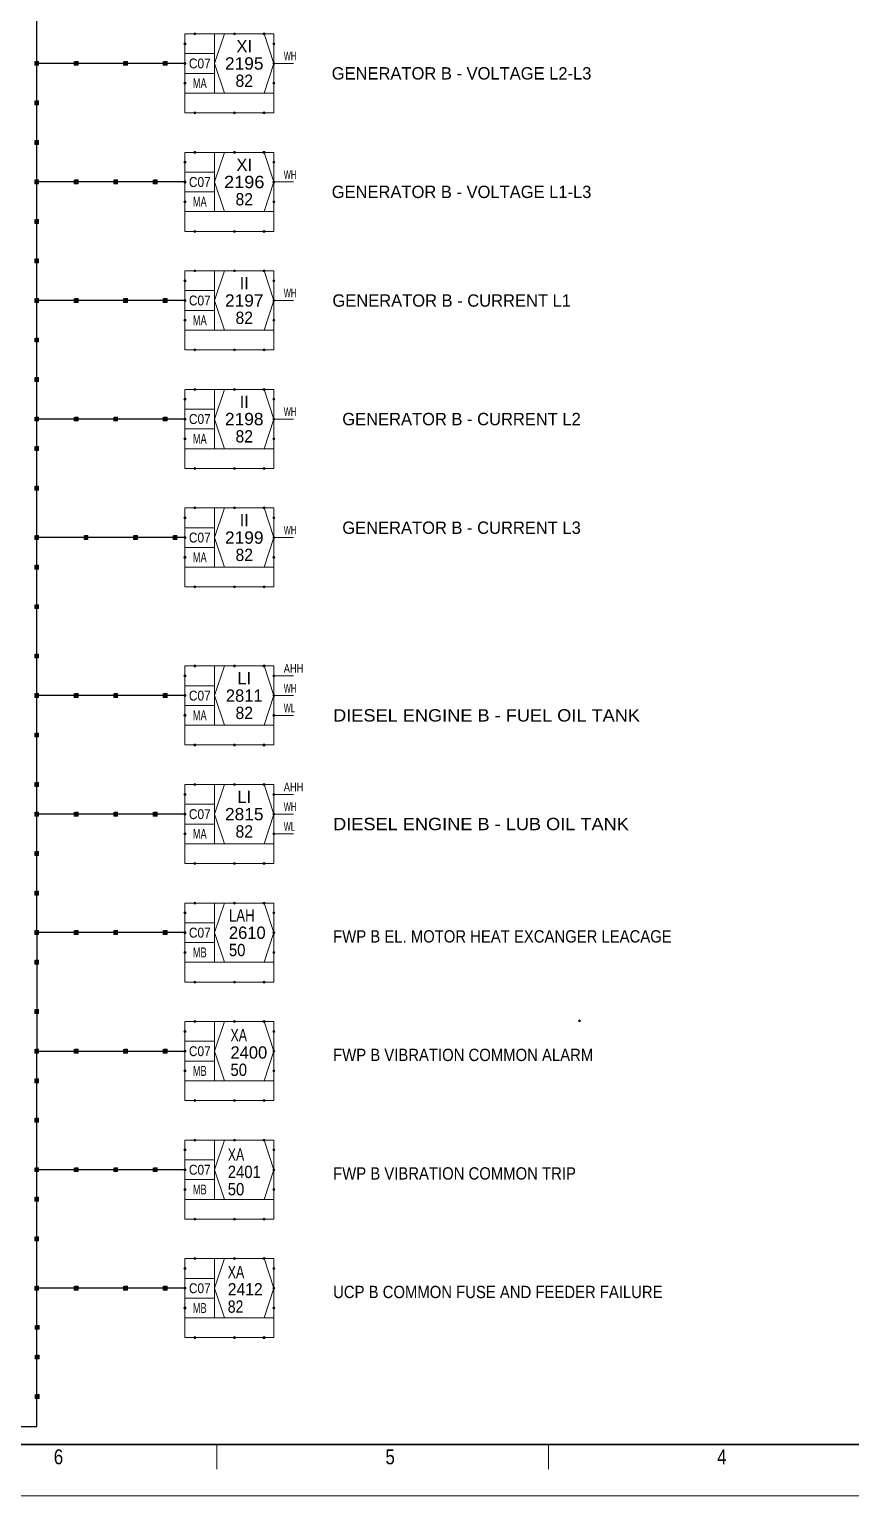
# Model space of a CAD drawing. Header units: millimetres. Extents: x 0 to 841, y 0 to 594.
# Drawn here: x 448.5 to 614.8, y 0 to 296.9 of the extents above; entities that cross this region are included whole.
import ezdxf
from ezdxf.enums import TextEntityAlignment as Align

# ---------------------------------------------------------------- set-up
doc = ezdxf.new("R2010")
doc.units = ezdxf.units.MM
doc.header["$LTSCALE"] = 0.8
doc.header["$PDMODE"] = 32
doc.header["$PDSIZE"] = 0.4
doc.linetypes.add('MEDIUM_DASHED', pattern=[4.5, 3, -1.5])
for name, color, linetype, lineweight in [('1', 7, 'Continuous', 13), ('12', 7, 'Continuous', 13), ('46', 7, 'MEDIUM_DASHED', 13), ('48', 7, 'Continuous', 13), ('50', 7, 'Continuous', 35), ('9', 7, 'Continuous', 13)]:
    doc.layers.add(name, color=color, linetype=linetype, lineweight=lineweight)
doc.layers.add('45', color=7, linetype='Continuous')

msp = doc.modelspace()

# ---------------------------------------------------------------- linework, layer by layer
at = {"layer": '1', "lineweight": 25}
for p, q in [((480, 290), (450, 290)), ((480, 266), (450, 266)), ((480, 242), (450, 242)), ((480, 218), (450, 218)), ((480, 194), (450, 194)), ((480, 162), (450, 162)), ((480, 138), (450, 138)), ((480, 66), (450, 66)), ((480, 42), (450, 42)), ((302, 14), (450, 14))]:
    msp.add_line(p, q, dxfattribs=at)
at = {"layer": '1', "lineweight": 35}
msp.add_line((648.9504, 10.3819), (10.3331, 10.3819), dxfattribs=at)
at = {"layer": '1'}
for p, q in [((486.4551, 10.3819), (486.4551, 5.348)), ((553.6134, 10.3819), (553.6134, 5.348))]:
    msp.add_line(p, q, dxfattribs=at)
at = {"layer": '1', "lineweight": 25}
for points in [[(450, 114), (450, 228), (450, 362), (450, 456), (450, 568), (614, 568)], [(480, 114), (450, 114), (450, 90)], [(450, 14), (450, 90), (480, 90)]]:
    msp.add_lwpolyline(points, dxfattribs=at)
at = {"layer": '1'}
msp.add_point((559.8827, 96.1339), dxfattribs=at)
at = {"layer": '12'}
msp.add_lwpolyline([(0, 594), (841, 594), (841, 0), (0, 0)], close=True, dxfattribs=at)
for points in [[(449.5748, 290.4094), (449.5748, 289.622), (450.3622, 289.622), (450.3622, 290.4094), (449.7323, 290.4094), (449.7323, 289.7795), (450.2047, 289.7795), (450.2047, 290.252), (449.8898, 290.252), (449.8898, 289.937), (450.0472, 289.937), (450.0472, 290.0945)], [(457.5748, 290.4094), (457.5748, 289.622), (458.3622, 289.622), (458.3622, 290.4094), (457.7323, 290.4094), (457.7323, 289.7795), (458.2047, 289.7795), (458.2047, 290.252), (457.8898, 290.252), (457.8898, 289.937), (458.0472, 289.937), (458.0472, 290.0945)], [(467.5748, 290.4094), (467.5748, 289.622), (468.3622, 289.622), (468.3622, 290.4094), (467.7323, 290.4094), (467.7323, 289.7795), (468.2047, 289.7795), (468.2047, 290.252), (467.8898, 290.252), (467.8898, 289.937), (468.0472, 289.937), (468.0472, 290.0945)], [(475.5748, 290.4094), (475.5748, 289.622), (476.3622, 289.622), (476.3622, 290.4094), (475.7323, 290.4094), (475.7323, 289.7795), (476.2047, 289.7795), (476.2047, 290.252), (475.8898, 290.252), (475.8898, 289.937), (476.0472, 289.937), (476.0472, 290.0945)], [(449.5748, 282.4094), (449.5748, 281.622), (450.3622, 281.622), (450.3622, 282.4094), (449.7323, 282.4094), (449.7323, 281.7795), (450.2047, 281.7795), (450.2047, 282.252), (449.8898, 282.252), (449.8898, 281.937), (450.0472, 281.937), (450.0472, 282.0945)], [(449.5748, 274.4094), (449.5748, 273.622), (450.3622, 273.622), (450.3622, 274.4094), (449.7323, 274.4094), (449.7323, 273.7795), (450.2047, 273.7795), (450.2047, 274.252), (449.8898, 274.252), (449.8898, 273.937), (450.0472, 273.937), (450.0472, 274.0945)], [(449.5748, 266.4094), (449.5748, 265.622), (450.3622, 265.622), (450.3622, 266.4094), (449.7323, 266.4094), (449.7323, 265.7795), (450.2047, 265.7795), (450.2047, 266.252), (449.8898, 266.252), (449.8898, 265.937), (450.0472, 265.937), (450.0472, 266.0945)], [(457.5748, 266.4094), (457.5748, 265.622), (458.3622, 265.622), (458.3622, 266.4094), (457.7323, 266.4094), (457.7323, 265.7795), (458.2047, 265.7795), (458.2047, 266.252), (457.8898, 266.252), (457.8898, 265.937), (458.0472, 265.937), (458.0472, 266.0945)], [(465.5748, 266.4094), (465.5748, 265.622), (466.3622, 265.622), (466.3622, 266.4094), (465.7323, 266.4094), (465.7323, 265.7795), (466.2047, 265.7795), (466.2047, 266.252), (465.8898, 266.252), (465.8898, 265.937), (466.0472, 265.937), (466.0472, 266.0945)], [(473.5748, 266.4094), (473.5748, 265.622), (474.3622, 265.622), (474.3622, 266.4094), (473.7323, 266.4094), (473.7323, 265.7795), (474.2047, 265.7795), (474.2047, 266.252), (473.8898, 266.252), (473.8898, 265.937), (474.0472, 265.937), (474.0472, 266.0945)], [(449.5748, 258.4094), (449.5748, 257.622), (450.3622, 257.622), (450.3622, 258.4094), (449.7323, 258.4094), (449.7323, 257.7795), (450.2047, 257.7795), (450.2047, 258.252), (449.8898, 258.252), (449.8898, 257.937), (450.0472, 257.937), (450.0472, 258.0945)], [(449.5748, 250.4094), (449.5748, 249.622), (450.3622, 249.622), (450.3622, 250.4094), (449.7323, 250.4094), (449.7323, 249.7795), (450.2047, 249.7795), (450.2047, 250.252), (449.8898, 250.252), (449.8898, 249.937), (450.0472, 249.937), (450.0472, 250.0945)], [(449.5748, 242.4094), (449.5748, 241.622), (450.3622, 241.622), (450.3622, 242.4094), (449.7323, 242.4094), (449.7323, 241.7795), (450.2047, 241.7795), (450.2047, 242.252), (449.8898, 242.252), (449.8898, 241.937), (450.0472, 241.937), (450.0472, 242.0945)], [(457.5748, 242.4094), (457.5748, 241.622), (458.3622, 241.622), (458.3622, 242.4094), (457.7323, 242.4094), (457.7323, 241.7795), (458.2047, 241.7795), (458.2047, 242.252), (457.8898, 242.252), (457.8898, 241.937), (458.0472, 241.937), (458.0472, 242.0945)], [(467.5748, 242.4094), (467.5748, 241.622), (468.3622, 241.622), (468.3622, 242.4094), (467.7323, 242.4094), (467.7323, 241.7795), (468.2047, 241.7795), (468.2047, 242.252), (467.8898, 242.252), (467.8898, 241.937), (468.0472, 241.937), (468.0472, 242.0945)], [(475.5748, 242.4094), (475.5748, 241.622), (476.3622, 241.622), (476.3622, 242.4094), (475.7323, 242.4094), (475.7323, 241.7795), (476.2047, 241.7795), (476.2047, 242.252), (475.8898, 242.252), (475.8898, 241.937), (476.0472, 241.937), (476.0472, 242.0945)], [(449.5748, 234.4094), (449.5748, 233.622), (450.3622, 233.622), (450.3622, 234.4094), (449.7323, 234.4094), (449.7323, 233.7795), (450.2047, 233.7795), (450.2047, 234.252), (449.8898, 234.252), (449.8898, 233.937), (450.0472, 233.937), (450.0472, 234.0945)], [(449.5748, 226.4094), (449.5748, 225.622), (450.3622, 225.622), (450.3622, 226.4094), (449.7323, 226.4094), (449.7323, 225.7795), (450.2047, 225.7795), (450.2047, 226.252), (449.8898, 226.252), (449.8898, 225.937), (450.0472, 225.937), (450.0472, 226.0945)], [(449.5748, 218.4094), (449.5748, 217.622), (450.3622, 217.622), (450.3622, 218.4094), (449.7323, 218.4094), (449.7323, 217.7795), (450.2047, 217.7795), (450.2047, 218.252), (449.8898, 218.252), (449.8898, 217.937), (450.0472, 217.937), (450.0472, 218.0945)], [(457.5748, 218.4094), (457.5748, 217.622), (458.3622, 217.622), (458.3622, 218.4094), (457.7323, 218.4094), (457.7323, 217.7795), (458.2047, 217.7795), (458.2047, 218.252), (457.8898, 218.252), (457.8898, 217.937), (458.0472, 217.937), (458.0472, 218.0945)], [(465.5748, 218.4094), (465.5748, 217.622), (466.3622, 217.622), (466.3622, 218.4094), (465.7323, 218.4094), (465.7323, 217.7795), (466.2047, 217.7795), (466.2047, 218.252), (465.8898, 218.252), (465.8898, 217.937), (466.0472, 217.937), (466.0472, 218.0945)], [(475.5748, 218.4094), (475.5748, 217.622), (476.3622, 217.622), (476.3622, 218.4094), (475.7323, 218.4094), (475.7323, 217.7795), (476.2047, 217.7795), (476.2047, 218.252), (475.8898, 218.252), (475.8898, 217.937), (476.0472, 217.937), (476.0472, 218.0945)], [(449.5748, 212.4094), (449.5748, 211.622), (450.3622, 211.622), (450.3622, 212.4094), (449.7323, 212.4094), (449.7323, 211.7795), (450.2047, 211.7795), (450.2047, 212.252), (449.8898, 212.252), (449.8898, 211.937), (450.0472, 211.937), (450.0472, 212.0945)], [(449.5748, 204.4094), (449.5748, 203.622), (450.3622, 203.622), (450.3622, 204.4094), (449.7323, 204.4094), (449.7323, 203.7795), (450.2047, 203.7795), (450.2047, 204.252), (449.8898, 204.252), (449.8898, 203.937), (450.0472, 203.937), (450.0472, 204.0945)], [(449.5748, 194.4094), (449.5748, 193.622), (450.3622, 193.622), (450.3622, 194.4094), (449.7323, 194.4094), (449.7323, 193.7795), (450.2047, 193.7795), (450.2047, 194.252), (449.8898, 194.252), (449.8898, 193.937), (450.0472, 193.937), (450.0472, 194.0945)], [(459.5748, 194.4094), (459.5748, 193.622), (460.3622, 193.622), (460.3622, 194.4094), (459.7323, 194.4094), (459.7323, 193.7795), (460.2047, 193.7795), (460.2047, 194.252), (459.8898, 194.252), (459.8898, 193.937), (460.0472, 193.937), (460.0472, 194.0945)], [(469.5748, 194.4094), (469.5748, 193.622), (470.3622, 193.622), (470.3622, 194.4094), (469.7323, 194.4094), (469.7323, 193.7795), (470.2047, 193.7795), (470.2047, 194.252), (469.8898, 194.252), (469.8898, 193.937), (470.0472, 193.937), (470.0472, 194.0945)], [(477.5748, 194.4094), (477.5748, 193.622), (478.3622, 193.622), (478.3622, 194.4094), (477.7323, 194.4094), (477.7323, 193.7795), (478.2047, 193.7795), (478.2047, 194.252), (477.8898, 194.252), (477.8898, 193.937), (478.0472, 193.937), (478.0472, 194.0945)], [(449.5748, 188.4094), (449.5748, 187.622), (450.3622, 187.622), (450.3622, 188.4094), (449.7323, 188.4094), (449.7323, 187.7795), (450.2047, 187.7795), (450.2047, 188.252), (449.8898, 188.252), (449.8898, 187.937), (450.0472, 187.937), (450.0472, 188.0945)], [(449.5748, 180.4094), (449.5748, 179.622), (450.3622, 179.622), (450.3622, 180.4094), (449.7323, 180.4094), (449.7323, 179.7795), (450.2047, 179.7795), (450.2047, 180.252), (449.8898, 180.252), (449.8898, 179.937), (450.0472, 179.937), (450.0472, 180.0945)], [(449.5748, 170.4094), (449.5748, 169.622), (450.3622, 169.622), (450.3622, 170.4094), (449.7323, 170.4094), (449.7323, 169.7795), (450.2047, 169.7795), (450.2047, 170.252), (449.8898, 170.252), (449.8898, 169.937), (450.0472, 169.937), (450.0472, 170.0945)], [(449.5748, 162.4094), (449.5748, 161.622), (450.3622, 161.622), (450.3622, 162.4094), (449.7323, 162.4094), (449.7323, 161.7795), (450.2047, 161.7795), (450.2047, 162.252), (449.8898, 162.252), (449.8898, 161.937), (450.0472, 161.937), (450.0472, 162.0945)], [(457.5748, 162.4094), (457.5748, 161.622), (458.3622, 161.622), (458.3622, 162.4094), (457.7323, 162.4094), (457.7323, 161.7795), (458.2047, 161.7795), (458.2047, 162.252), (457.8898, 162.252), (457.8898, 161.937), (458.0472, 161.937), (458.0472, 162.0945)], [(465.5748, 162.4094), (465.5748, 161.622), (466.3622, 161.622), (466.3622, 162.4094), (465.7323, 162.4094), (465.7323, 161.7795), (466.2047, 161.7795), (466.2047, 162.252), (465.8898, 162.252), (465.8898, 161.937), (466.0472, 161.937), (466.0472, 162.0945)], [(475.5748, 162.4094), (475.5748, 161.622), (476.3622, 161.622), (476.3622, 162.4094), (475.7323, 162.4094), (475.7323, 161.7795), (476.2047, 161.7795), (476.2047, 162.252), (475.8898, 162.252), (475.8898, 161.937), (476.0472, 161.937), (476.0472, 162.0945)], [(449.5748, 154.4094), (449.5748, 153.622), (450.3622, 153.622), (450.3622, 154.4094), (449.7323, 154.4094), (449.7323, 153.7795), (450.2047, 153.7795), (450.2047, 154.252), (449.8898, 154.252), (449.8898, 153.937), (450.0472, 153.937), (450.0472, 154.0945)], [(449.5748, 144.4094), (449.5748, 143.622), (450.3622, 143.622), (450.3622, 144.4094), (449.7323, 144.4094), (449.7323, 143.7795), (450.2047, 143.7795), (450.2047, 144.252), (449.8898, 144.252), (449.8898, 143.937), (450.0472, 143.937), (450.0472, 144.0945)], [(449.5748, 138.4094), (449.5748, 137.622), (450.3622, 137.622), (450.3622, 138.4094), (449.7323, 138.4094), (449.7323, 137.7795), (450.2047, 137.7795), (450.2047, 138.252), (449.8898, 138.252), (449.8898, 137.937), (450.0472, 137.937), (450.0472, 138.0945)], [(457.5748, 138.4094), (457.5748, 137.622), (458.3622, 137.622), (458.3622, 138.4094), (457.7323, 138.4094), (457.7323, 137.7795), (458.2047, 137.7795), (458.2047, 138.252), (457.8898, 138.252), (457.8898, 137.937), (458.0472, 137.937), (458.0472, 138.0945)], [(465.5748, 138.4094), (465.5748, 137.622), (466.3622, 137.622), (466.3622, 138.4094), (465.7323, 138.4094), (465.7323, 137.7795), (466.2047, 137.7795), (466.2047, 138.252), (465.8898, 138.252), (465.8898, 137.937), (466.0472, 137.937), (466.0472, 138.0945)], [(473.5748, 138.4094), (473.5748, 137.622), (474.3622, 137.622), (474.3622, 138.4094), (473.7323, 138.4094), (473.7323, 137.7795), (474.2047, 137.7795), (474.2047, 138.252), (473.8898, 138.252), (473.8898, 137.937), (474.0472, 137.937), (474.0472, 138.0945)], [(449.5748, 130.4094), (449.5748, 129.622), (450.3622, 129.622), (450.3622, 130.4094), (449.7323, 130.4094), (449.7323, 129.7795), (450.2047, 129.7795), (450.2047, 130.252), (449.8898, 130.252), (449.8898, 129.937), (450.0472, 129.937), (450.0472, 130.0945)], [(449.5748, 122.4094), (449.5748, 121.622), (450.3622, 121.622), (450.3622, 122.4094), (449.7323, 122.4094), (449.7323, 121.7795), (450.2047, 121.7795), (450.2047, 122.252), (449.8898, 122.252), (449.8898, 121.937), (450.0472, 121.937), (450.0472, 122.0945)], [(449.5748, 114.4094), (449.5748, 113.622), (450.3622, 113.622), (450.3622, 114.4094), (449.7323, 114.4094), (449.7323, 113.7795), (450.2047, 113.7795), (450.2047, 114.252), (449.8898, 114.252), (449.8898, 113.937), (450.0472, 113.937), (450.0472, 114.0945)], [(457.5748, 114.4094), (457.5748, 113.622), (458.3622, 113.622), (458.3622, 114.4094), (457.7323, 114.4094), (457.7323, 113.7795), (458.2047, 113.7795), (458.2047, 114.252), (457.8898, 114.252), (457.8898, 113.937), (458.0472, 113.937), (458.0472, 114.0945)], [(465.5748, 114.4094), (465.5748, 113.622), (466.3622, 113.622), (466.3622, 114.4094), (465.7323, 114.4094), (465.7323, 113.7795), (466.2047, 113.7795), (466.2047, 114.252), (465.8898, 114.252), (465.8898, 113.937), (466.0472, 113.937), (466.0472, 114.0945)], [(475.5748, 114.4094), (475.5748, 113.622), (476.3622, 113.622), (476.3622, 114.4094), (475.7323, 114.4094), (475.7323, 113.7795), (476.2047, 113.7795), (476.2047, 114.252), (475.8898, 114.252), (475.8898, 113.937), (476.0472, 113.937), (476.0472, 114.0945)], [(449.5748, 108.4094), (449.5748, 107.622), (450.3622, 107.622), (450.3622, 108.4094), (449.7323, 108.4094), (449.7323, 107.7795), (450.2047, 107.7795), (450.2047, 108.252), (449.8898, 108.252), (449.8898, 107.937), (450.0472, 107.937), (450.0472, 108.0945)], [(449.5748, 98.4094), (449.5748, 97.622), (450.3622, 97.622), (450.3622, 98.4094), (449.7323, 98.4094), (449.7323, 97.7795), (450.2047, 97.7795), (450.2047, 98.252), (449.8898, 98.252), (449.8898, 97.937), (450.0472, 97.937), (450.0472, 98.0945)], [(449.5748, 90.4094), (449.5748, 89.622), (450.3622, 89.622), (450.3622, 90.4094), (449.7323, 90.4094), (449.7323, 89.7795), (450.2047, 89.7795), (450.2047, 90.252), (449.8898, 90.252), (449.8898, 89.937), (450.0472, 89.937), (450.0472, 90.0945)], [(457.5748, 90.4094), (457.5748, 89.622), (458.3622, 89.622), (458.3622, 90.4094), (457.7323, 90.4094), (457.7323, 89.7795), (458.2047, 89.7795), (458.2047, 90.252), (457.8898, 90.252), (457.8898, 89.937), (458.0472, 89.937), (458.0472, 90.0945)], [(467.5748, 90.4094), (467.5748, 89.622), (468.3622, 89.622), (468.3622, 90.4094), (467.7323, 90.4094), (467.7323, 89.7795), (468.2047, 89.7795), (468.2047, 90.252), (467.8898, 90.252), (467.8898, 89.937), (468.0472, 89.937), (468.0472, 90.0945)], [(475.5748, 90.4094), (475.5748, 89.622), (476.3622, 89.622), (476.3622, 90.4094), (475.7323, 90.4094), (475.7323, 89.7795), (476.2047, 89.7795), (476.2047, 90.252), (475.8898, 90.252), (475.8898, 89.937), (476.0472, 89.937), (476.0472, 90.0945)], [(449.5748, 84.4094), (449.5748, 83.622), (450.3622, 83.622), (450.3622, 84.4094), (449.7323, 84.4094), (449.7323, 83.7795), (450.2047, 83.7795), (450.2047, 84.252), (449.8898, 84.252), (449.8898, 83.937), (450.0472, 83.937), (450.0472, 84.0945)], [(449.5748, 76.4094), (449.5748, 75.622), (450.3622, 75.622), (450.3622, 76.4094), (449.7323, 76.4094), (449.7323, 75.7795), (450.2047, 75.7795), (450.2047, 76.252), (449.8898, 76.252), (449.8898, 75.937), (450.0472, 75.937), (450.0472, 76.0945)], [(449.5748, 66.4094), (449.5748, 65.622), (450.3622, 65.622), (450.3622, 66.4094), (449.7323, 66.4094), (449.7323, 65.7795), (450.2047, 65.7795), (450.2047, 66.252), (449.8898, 66.252), (449.8898, 65.937), (450.0472, 65.937), (450.0472, 66.0945)], [(457.5748, 66.4094), (457.5748, 65.622), (458.3622, 65.622), (458.3622, 66.4094), (457.7323, 66.4094), (457.7323, 65.7795), (458.2047, 65.7795), (458.2047, 66.252), (457.8898, 66.252), (457.8898, 65.937), (458.0472, 65.937), (458.0472, 66.0945)], [(465.5748, 66.4094), (465.5748, 65.622), (466.3622, 65.622), (466.3622, 66.4094), (465.7323, 66.4094), (465.7323, 65.7795), (466.2047, 65.7795), (466.2047, 66.252), (465.8898, 66.252), (465.8898, 65.937), (466.0472, 65.937), (466.0472, 66.0945)], [(473.5748, 66.4094), (473.5748, 65.622), (474.3622, 65.622), (474.3622, 66.4094), (473.7323, 66.4094), (473.7323, 65.7795), (474.2047, 65.7795), (474.2047, 66.252), (473.8898, 66.252), (473.8898, 65.937), (474.0472, 65.937), (474.0472, 66.0945)], [(449.5748, 60.4094), (449.5748, 59.622), (450.3622, 59.622), (450.3622, 60.4094), (449.7323, 60.4094), (449.7323, 59.7795), (450.2047, 59.7795), (450.2047, 60.252), (449.8898, 60.252), (449.8898, 59.937), (450.0472, 59.937), (450.0472, 60.0945)], [(449.5748, 52.4094), (449.5748, 51.622), (450.3622, 51.622), (450.3622, 52.4094), (449.7323, 52.4094), (449.7323, 51.7795), (450.2047, 51.7795), (450.2047, 52.252), (449.8898, 52.252), (449.8898, 51.937), (450.0472, 51.937), (450.0472, 52.0945)], [(449.5748, 42.4094), (449.5748, 41.622), (450.3622, 41.622), (450.3622, 42.4094), (449.7323, 42.4094), (449.7323, 41.7795), (450.2047, 41.7795), (450.2047, 42.252), (449.8898, 42.252), (449.8898, 41.937), (450.0472, 41.937), (450.0472, 42.0945)], [(457.5748, 42.4094), (457.5748, 41.622), (458.3622, 41.622), (458.3622, 42.4094), (457.7323, 42.4094), (457.7323, 41.7795), (458.2047, 41.7795), (458.2047, 42.252), (457.8898, 42.252), (457.8898, 41.937), (458.0472, 41.937), (458.0472, 42.0945)], [(467.5748, 42.4094), (467.5748, 41.622), (468.3622, 41.622), (468.3622, 42.4094), (467.7323, 42.4094), (467.7323, 41.7795), (468.2047, 41.7795), (468.2047, 42.252), (467.8898, 42.252), (467.8898, 41.937), (468.0472, 41.937), (468.0472, 42.0945)], [(475.5748, 42.4094), (475.5748, 41.622), (476.3622, 41.622), (476.3622, 42.4094), (475.7323, 42.4094), (475.7323, 41.7795), (476.2047, 41.7795), (476.2047, 42.252), (475.8898, 42.252), (475.8898, 41.937), (476.0472, 41.937), (476.0472, 42.0945)], [(449.685, 34.4724), (449.685, 33.685), (450.4724, 33.685), (450.4724, 34.4724), (449.8425, 34.4724), (449.8425, 33.8425), (450.315, 33.8425), (450.315, 34.315), (450, 34.315), (450, 34), (450.1575, 34), (450.1575, 34.1575)], [(449.685, 28.4724), (449.685, 27.685), (450.4724, 27.685), (450.4724, 28.4724), (449.8425, 28.4724), (449.8425, 27.8425), (450.315, 27.8425), (450.315, 28.315), (450, 28.315), (450, 28), (450.1575, 28), (450.1575, 28.1575)], [(449.685, 20.4724), (449.685, 19.685), (450.4724, 19.685), (450.4724, 20.4724), (449.8425, 20.4724), (449.8425, 19.8425), (450.315, 19.8425), (450.315, 20.315), (450, 20.315), (450, 20), (450.1575, 20), (450.1575, 20.1575)]]:
    msp.add_lwpolyline(points, dxfattribs=at)
at = {"layer": '46', "linetype": 'Continuous'}
for p, q in [((498, 290), (502, 290)), ((498, 266), (502, 266)), ((498, 242), (502, 242)), ((498, 218), (502, 218)), ((498, 194), (502, 194)), ((498, 166), (502, 166)), ((498, 162), (502, 162)), ((498, 158), (502, 158)), ((498, 142), (502, 142)), ((498, 138), (502, 138)), ((498, 134), (502, 134))]:
    msp.add_line(p, q, dxfattribs=at)
at = {"layer": '48'}
for p, q in [((486, 296), (486, 284)), ((486, 292), (480, 292)), ((486, 288), (480, 288)), ((486, 272), (486, 260)), ((486, 268), (480, 268)), ((486, 264), (480, 264)), ((486, 248), (486, 236)), ((486, 244), (480, 244)), ((486, 240), (480, 240)), ((486, 224), (486, 212)), ((486, 220), (480, 220)), ((486, 216), (480, 216)), ((486, 200), (486, 188)), ((486, 196), (480, 196)), ((486, 192), (480, 192)), ((486, 168), (486, 156)), ((486, 164), (480, 164)), ((486, 160), (480, 160)), ((486, 144), (486, 132)), ((486, 140), (480, 140)), ((486, 136), (480, 136)), ((486, 120), (486, 108)), ((486, 116), (480, 116)), ((486, 112), (480, 112)), ((486, 96), (486, 84)), ((486, 92), (480, 92)), ((486, 88), (480, 88)), ((486, 72), (486, 60)), ((486, 68), (480, 68)), ((486, 64), (480, 64)), ((486, 48), (486, 36)), ((486, 44), (480, 44)), ((486, 40), (480, 40))]:
    msp.add_line(p, q, dxfattribs=at)
for points in [[(480, 296), (498, 296), (498, 284), (480, 284)], [(480, 272), (498, 272), (498, 260), (480, 260)], [(480, 248), (498, 248), (498, 236), (480, 236)], [(480, 224), (498, 224), (498, 212), (480, 212)], [(480, 200), (498, 200), (498, 188), (480, 188)], [(480, 168), (498, 168), (498, 156), (480, 156)], [(480, 144), (498, 144), (498, 132), (480, 132)], [(480, 120), (498, 120), (498, 108), (480, 108)], [(480, 96), (498, 96), (498, 84), (480, 84)], [(480, 72), (498, 72), (498, 60), (480, 60)], [(480, 48), (498, 48), (498, 36), (480, 36)]]:
    msp.add_lwpolyline(points, close=True, dxfattribs=at)
for points in [[(488, 296), (486, 290), (488, 284)], [(496, 284), (498, 290), (496, 296)], [(480, 284), (480, 280), (498, 280), (498, 284)], [(488, 272), (486, 266), (488, 260)], [(496, 260), (498, 266), (496, 272)], [(480, 260), (480, 256), (498, 256), (498, 260)], [(488, 248), (486, 242), (488, 236)], [(496, 236), (498, 242), (496, 248)], [(480, 236), (480, 232), (498, 232), (498, 236)], [(488, 224), (486, 218), (488, 212)], [(496, 212), (498, 218), (496, 224)], [(480, 212), (480, 208), (498, 208), (498, 212)], [(488, 200), (486, 194), (488, 188)], [(496, 188), (498, 194), (496, 200)], [(480, 188), (480, 184), (498, 184), (498, 188)], [(488, 168), (486, 162), (488, 156)], [(496, 156), (498, 162), (496, 168)], [(480, 156), (480, 152), (498, 152), (498, 156)], [(488, 144), (486, 138), (488, 132)], [(496, 132), (498, 138), (496, 144)], [(480, 132), (480, 128), (498, 128), (498, 132)], [(488, 120), (486, 114), (488, 108)], [(496, 108), (498, 114), (496, 120)], [(480, 108), (480, 104), (498, 104), (498, 108)], [(488, 96), (486, 90), (488, 84)], [(496, 84), (498, 90), (496, 96)], [(480, 84), (480, 80), (498, 80), (498, 84)], [(488, 72), (486, 66), (488, 60)], [(496, 60), (498, 66), (496, 72)], [(480, 60), (480, 56), (498, 56), (498, 60)], [(488, 48), (486, 42), (488, 36)], [(496, 36), (498, 42), (496, 48)], [(480, 36), (480, 32), (498, 32), (498, 36)]]:
    msp.add_lwpolyline(points, dxfattribs=at)
for p in [(480, 294), (482, 296), (490, 296), (496, 296), (498, 294), (480, 290), (498, 290), (480, 286), (498, 286), (482, 280), (490, 280), (496, 280), (480, 270), (482, 272), (490, 272), (496, 272), (498, 270), (480, 266), (498, 266), (480, 262), (498, 262), (482, 256), (490, 256), (496, 256), (482, 248), (490, 248), (496, 248), (480, 246), (498, 246), (480, 242), (498, 242), (480, 238), (498, 238), (482, 232), (490, 232), (496, 232), (482, 224), (490, 224), (496, 224), (480, 222), (498, 222), (480, 218), (498, 218), (480, 214), (498, 214), (482, 208), (490, 208), (496, 208), (482, 200), (490, 200), (496, 200), (480, 198), (498, 198), (480, 194), (498, 194), (480, 190), (498, 190), (482, 184), (490, 184), (496, 184), (482, 168), (490, 168), (496, 168), (480, 166), (498, 166), (480, 162), (498, 162), (480, 158), (498, 158), (482, 152), (490, 152), (496, 152), (482, 144), (490, 144), (496, 144), (480, 142), (498, 142), (480, 138), (498, 138), (480, 134), (498, 134), (482, 128), (490, 128), (496, 128), (482, 120), (490, 120), (496, 120), (480, 118), (498, 118), (480, 114), (498, 114), (480, 110), (498, 110), (482, 104), (490, 104), (496, 104), (482, 96), (490, 96), (496, 96), (480, 94), (498, 94), (480, 90), (498, 90), (480, 86), (498, 86), (482, 80), (490, 80), (496, 80), (482, 72), (490, 72), (496, 72), (480, 70), (498, 70), (480, 66), (498, 66), (480, 62), (498, 62), (482, 56), (490, 56), (496, 56), (482, 48), (490, 48), (496, 48), (480, 46), (498, 46), (480, 42), (498, 42), (480, 38), (498, 38), (482, 32), (490, 32), (496, 32)]:
    msp.add_point(p, dxfattribs=at)
at = {"layer": '9'}
msp.add_lwpolyline([(0, 0), (841, 0), (841, 594), (0, 594)], close=True, dxfattribs=at)

# ---------------------------------------------------------------- texts
at = {"layer": '1', "width": 0.9}
for s, p in [('FWP B EL. MOTOR HEAT EXCANGER LEACAGE', (510, 112)), ('FWP B VIBRATION COMMON ALARM', (510, 88)), ('FWP B VIBRATION COMMON TRIP', (510, 64)), ('UCP B COMMON FUSE AND FEEDER FAILURE', (510, 40))]:
    msp.add_text(s, height=2.5, dxfattribs=at).set_placement(p)
at = {"layer": '1', "width": 0.85}
for s, p in [('6', (454.385, 6.3543)), ('5', (521.5433, 6.3543)), ('4', (588.7016, 6.3543))]:
    msp.add_text(s, height=3.02, dxfattribs=at).set_placement(p, align=Align.CENTER)
at = {"layer": '12'}
for s, p in [('GENERATOR B - VOLTAGE L2-L3', (536, 286.7496)), ('GENERATOR B - VOLTAGE L1-L3', (536, 262.7496)), ('GENERATOR B - CURRENT L1', (534, 240.7496)), ('GENERATOR B - CURRENT L2', (536, 216.7496)), ('GENERATOR B - CURRENT L3', (536, 194.7496))]:
    msp.add_text(s, height=2.5, dxfattribs=at).set_placement(p, align=Align.CENTER)
for s, width, p in [('DIESEL ENGINE B - FUEL OIL TANK', 1.1, (510, 156.7496)), ('DIESEL ENGINE B - LUB OIL TANK', 1.1, (510, 134.7496)), ('LAH', 0.8, (488.8976, 116.2402)), ('50', 0.9, (488.8976, 109.2394)), ('XA', 0.75, (489.2126, 91.9882)), ('50', 0.9, (489.2126, 84.9874)), ('XA', 0.75, (488.6614, 67.815)), ('2401', 0.9, (488.6614, 64.3142)), ('50', 0.9, (488.6614, 60.8142)), ('XA', 0.75, (488.6614, 44.0354)), ('2412', 0.95, (488.6614, 40.5346)), ('82', 0.85, (488.6614, 37.0346))]:
    msp.add_text(s, height=2.5, dxfattribs=dict(at, width=width)).set_placement(p)
for s, p in [('2610', (488.8976, 112.7394)), ('2400', (489.2126, 88.4874))]:
    msp.add_text(s, height=2.5, dxfattribs=at).set_placement(p)
at = {"layer": '45'}
for s, width, p in [('WH', 0.6, (500, 290.6252)), ('WH', 0.6, (500, 266.6252)), ('WH', 0.6, (500, 242.6252)), ('WH', 0.6, (500, 218.6252)), ('WH', 0.6, (500, 194.6252)), ('AHH', 0.8, (500, 166.6252)), ('WH', 0.6, (500, 162.6252)), ('WL', 0.65, (500, 158.6252)), ('AHH', 0.8, (500, 142.6252)), ('WH', 0.6, (500, 138.6252)), ('WL', 0.65, (500, 134.6252))]:
    msp.add_text(s, height=1.75, dxfattribs=dict(at, width=width)).set_placement(p)
at = {"layer": '50'}
for s, p in [('XI', (491.9996, 292.2496)), ('XI', (491.9996, 268.2496)), ('II', (491.9996, 244.2496)), ('II', (491.9996, 220.2496)), ('II', (491.9996, 196.2496)), ('LI', (491.9996, 164.2496)), ('2811', (492, 160.7496)), ('LI', (491.9996, 140.2496))]:
    msp.add_text(s, height=2.5, dxfattribs=at).set_placement(p, align=Align.CENTER)
for s, height, width, p in [('C07', 2, 0.9, (483, 289)), ('2195', 2.5, 1.05, (492, 288.7496)), ('MA', 2, 0.7, (482.9929, 285)), ('82', 2.5, 0.95, (491.9996, 285.2496)), ('2196', 2.5, 1.1, (491.9996, 264.7496)), ('C07', 2, 0.9, (483, 265)), ('MA', 2, 0.7, (482.9929, 261)), ('82', 2.5, 0.95, (491.9996, 261.2496)), ('C07', 2, 0.9, (483, 241)), ('2197', 2.5, 1.05, (492, 240.7496)), ('MA', 2, 0.7, (482.9929, 237)), ('82', 2.5, 0.95, (491.9996, 237.2496)), ('C07', 2, 0.9, (483, 217)), ('2198', 2.5, 1.05, (492, 216.7496)), ('MA', 2, 0.7, (482.9929, 213)), ('82', 2.5, 0.95, (491.9996, 213.2496)), ('C07', 2, 0.9, (483, 193)), ('2199', 2.5, 1.05, (492, 192.7496)), ('MA', 2, 0.7, (482.9929, 189)), ('82', 2.5, 0.95, (491.9996, 189.2496)), ('C07', 2, 0.9, (483, 161)), ('MA', 2, 0.7, (482.9929, 157)), ('82', 2.5, 0.95, (491.9996, 157.2496)), ('C07', 2, 0.9, (483, 137)), ('2815', 2.5, 1.05, (492, 136.7496)), ('MA', 2, 0.7, (482.9929, 133)), ('82', 2.5, 0.95, (491.9996, 133.2496)), ('C07', 2, 0.9, (483, 113)), ('MB', 2, 0.7, (482.9929, 109)), ('C07', 2, 0.9, (483, 89)), ('MB', 2, 0.7, (482.9929, 85)), ('C07', 2, 0.9, (483, 65)), ('MB', 2, 0.7, (482.9929, 61)), ('C07', 2, 0.9, (483, 41)), ('MB', 2, 0.7, (482.9929, 37))]:
    msp.add_text(s, height=height, dxfattribs=dict(at, width=width)).set_placement(p, align=Align.CENTER)

doc.saveas('drawing.dxf')
